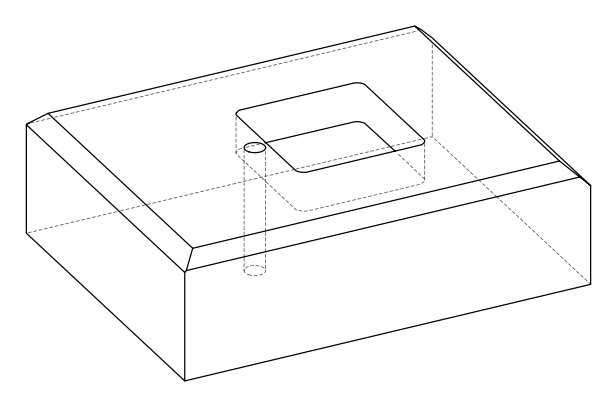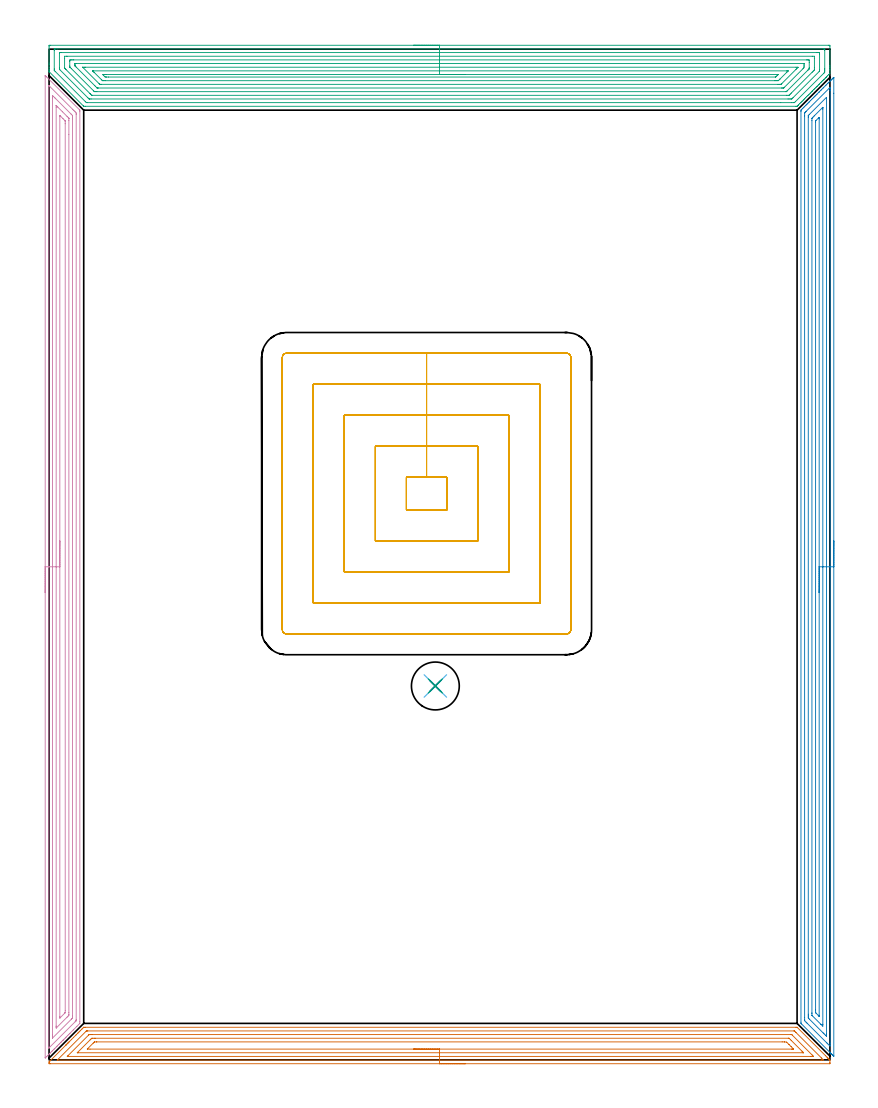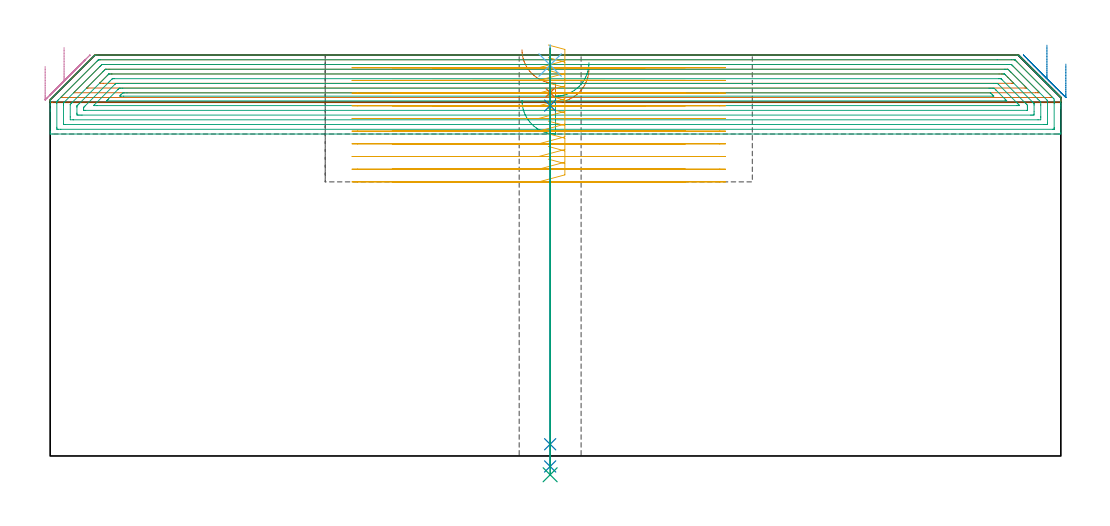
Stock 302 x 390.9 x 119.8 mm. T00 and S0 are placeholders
(PLAN: 9 operations, 5 tool changes, 91.4 min)
(1 AREA_MILL | FG_CHAMFER_SURFACE | UGT0205_001 | 11.94 min | 30013 mm3)
(2 AREA_MILL_1 | FG_CHAMFER_SURFACE_1 | UGT0205_001 | 14.89 min | 30338 mm3)
(3 AREA_MILL_2 | FG_CHAMFER_SURFACE_2 | UGT0205_001 | 21.5 min | 82936 mm3)
(4 AREA_MILL_3 | FG_CHAMFER_SURFACE_3 | UGT0205_001 | 14.97 min | 32531 mm3)
(5 MILL_RECTANGULAR_POCKET | POCKET_RECTANGULAR_STRAIGHT | NXT0201_012 | Follow Part, ap 4, ae 75% | 26.87 min | 599585 mm3)
(6 SPOT_DRILL | STEP1HOLE | NXT0321_9005460120000 | 0.05 min | 174 mm3)
(7 DRILL_BLIND_HOLE_INTO_CENTER | STEP1HOLE | NXT0301_046 | 0.05 min | 346 mm3)
(8 GUN_DRILL_THROUGH_HOLE | STEP1HOLE | UGT0307_003 | 0.58 min | 4194 mm3)
(9 SPADE_DRILL_TO_ENLARGE_THROUGH_HOLE | STEP1HOLE | UGT0306_009 | 0.51 min | 27423 mm3)
(TOOL UGT0205_001 | Chamfer Mill 20 x 3 x 45 deg. | D20 FL50 Z2)
(TOOL NXT0201_012 | ENDMILL 16mm [2P460-1600-NA 1630] | D16 FL38 Z6)
(TOOL NXT0321_9005460120000 | NC Spot Drill, 142deg, 12mm, Carbide, Uncoated | D12 PA142 FL30 Z2)
(TOOL NXT0301_046 | Carbide Drill 7.5mm [860.1-0750-038A1-MM 2214] | D7.5 PA140 FL53 Z2)
(TOOL UGT0307_003 | Gun Drill 7 mm | D7 PA130 FL24 Z1)
(TOOL UGT0306_009 | Spade Drill 18.5mm | D18.5 PA132 FL10 Z2)
(OP 1 AREA_MILL)
G17 G21 G94 G90
T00 M6
G54
G17 G0 G90 X160.992 Y-1.5 S1061 M3
G43 Z129.8 H0
Z115.7
G94 G1 X160.954 Z114.829 F250.
X160.84 Z113.964
X160.651 Z113.112
X160.389 Z112.28
X160.055 Z111.474
X159.652 Z110.7
X159.183 Z109.965
X158.652 Z109.272
X158.063 Z108.629
X157.42 Z108.04
X156.727 Z107.509
X155.992 Z107.04
X155.218 Z106.637
X154.412 Z106.303
X153.58 Z106.041
X152.728 Z105.852
X151.863 Z105.738
X150.992 Z105.7
X0.591 Y-1.499 Z105.701
X0.045 Y-1.498 Z105.702
X-0.006 Y-1.492 Z105.708
X-0.001 Y-0.842 Z106.358
X0.001 Y-0.833 Z106.367
X0.01 Y-0.793 Z106.406
X0.183 Y-0.616 Z106.58
X0.293 Y-0.506 Z106.692
X0.521 Y-0.279 Z106.921
X6.453 Y5.653 Z112.852
X6.496 Y5.697 Z112.894
X6.541 Y5.742 Z112.941
X6.742 Y5.943 Z113.142
X6.789 Y5.99 Z113.187
X6.839 Y6.039 Z113.238
X7.032 Y6.233 Z113.432
X7.083 Y6.284 Z113.481
X7.136 Y6.337 Z113.536
X7.322 Y6.523 Z113.722
X7.376 Y6.578 Z113.774
X7.434 Y6.634 Z113.833
X7.612 Y6.812 Z114.011
X7.67 Y6.871 Z114.068
X7.965 Y7.165 Z114.365
X8.624 Y7.824 Z115.023
X9.516 Y8.717 Z115.916
X10.409 Y9.609 Z116.809
X11.194 Y10.395 Z117.593
X11.302 Y10.503 Z117.7
X11.64 Y10.84 Z118.04
X11.847 Y11.048 Z118.247
X12.075 Y11.276 Z118.474
X12.194 Y11.396 Z118.592
X12.57 Y11.769 Z118.969
X12.706 Y11.906 Z119.106
X12.956 Y12.157 Z119.355
X13.221 Y12.422 Z119.62
X13.399 Y12.597 Z119.796
X13.404 Y12.601
X13.491 Y12.6 Z119.797
X13.979 Z119.8
X288.897
X289.299 Y12.597 Z119.797
X289.303
X300.316 Y1.586 Z108.782
X300.887 Y1.013 Z108.213
X301.095 Y0.806 Z108.004
X301.197 Y0.705 Z107.901
X301.293 Y0.608 Z107.807
X301.393 Y0.508 Z107.707
X301.49 Y0.412 Z107.608
X301.583 Y0.318 Z107.517
X301.69 Y0.21 Z107.41
X301.784 Y0.118 Z107.314
X301.872 Y0.028 Z107.227
X301.988 Y-0.089 Z107.11
X301.999 Y-0.105 Z107.093
X302. Y-1.057 Z106.143
Y-1.303 Z105.897
X301.99 Y-1.493 Z105.705
X301.95 Y-1.5 Z105.7
X150.992
Y-0.085 Z107.115
X3.268
X3.175 Y-0.083 Z107.117
X3.172 Y-0.081 Z107.119
X3.171 Y-0.08 Z107.12
X14.343 Y11.092 Z118.292
X14.4 Y11.144 Z118.344
X14.432 Y11.171 Z118.371
X14.473 Y11.179 Z118.379
X14.872 Y11.185 Z118.385
X14.963
X288.096
X288.195 Y11.182 Z118.382
X288.241 Y11.179 Z118.379
X288.284 Y11.155 Z118.355
X288.387 Y11.057 Z118.257
X288.732 Y10.718 Z117.918
X288.896 Y10.554 Z117.754
X298.735 Y0.715 Z107.915
X299.509 Y-0.079 Z107.121
X298.715 Y-0.085 Z107.115
X298.624 Y-0.086 Z107.114
X150.992 Y-0.085 Z107.115
Y1.329 Z108.529
X7.099
X7.075 Y1.33 Z108.53
X7.061 Y1.332 Z108.532
X7.049 Y1.335 Z108.535
X7.055 Y1.347 Z108.547
X7.066 Y1.362 Z108.562
X7.286 Y1.586 Z108.786
X15.214 Y9.514 Z116.714
X15.398 Y9.695 Z116.895
X15.453 Y9.745 Z116.945
X15.474 Y9.763 Z116.963
X15.51 Y9.765 Z116.965
X15.765 Y9.769 Z116.969
X16.397 Y9.771 Z116.971
X16.657
X286.851
X287.111 Y9.769 Z116.969
X287.197 Y9.766 Z116.966
X287.225 Y9.764 Z116.964
X287.248 Y9.745 Z116.945
X287.298 Y9.699 Z116.899
X287.486 Y9.514 Z116.714
X295.145 Y1.855 Z109.055
X295.407 Y1.586 Z108.786
X295.648 Y1.335 Z108.535
X295.403 Y1.331 Z108.531
X295.145 Y1.33 Z108.53
X294.513 Y1.329 Z108.529
X150.992
Y2.743 Z109.943
X11.302 Y2.744 Z109.944
X11.02 Y2.745 Z109.945
X10.93 Y2.749 Z109.949
X10.912 Y2.75 Z109.95
X10.919 Y2.762 Z109.962
X10.938 Y2.787 Z109.987
X10.957 Y2.807 Z110.007
X11.067 Y2.919 Z110.119
X15.901 Y7.752 Z114.952
X16.278 Y8.126 Z115.326
X16.407 Y8.252 Z115.452
X16.509 Y8.349 Z115.549
X16.657 Y8.352 Z115.552
X16.939 Y8.355 Z115.555
X17.55 Y8.357 Z115.557
X17.829
X285.912
X286.065 Y8.355 Z115.555
X286.141 Y8.353 Z115.553
X286.176 Y8.35 Z115.55
X286.219 Y8.323 Z115.523
X286.797 Y7.752 Z114.952
X287.111 Y7.44 Z114.64
X291.203 Y3.348 Z110.548
X291.574 Y2.975 Z110.175
X291.776 Y2.765 Z109.965
X291.79 Y2.749 Z109.949
X291.773 Y2.747 Z109.947
X291.707 Y2.745 Z109.945
X291.574 Y2.743 Z109.943
X291.295
X150.992
Y4.157 Z111.357
X15.837
X14.943 Y4.158 Z111.358
X14.872 Y4.16 Z111.36
X14.802 Y4.164 Z111.364
X14.777 Y4.168 Z111.368
X14.808 Y4.205 Z111.405
X14.828 Y4.229 Z111.429
X17.066 Y6.467 Z113.667
X17.474 Y6.871 Z114.071
X17.514 Y6.907 Z114.107
X17.55 Y6.936 Z114.136
X18.37 Y6.943 Z114.143
X18.442
X283.541
X284.365 Y6.939 Z114.139
X284.433 Y6.936 Z114.136
X285.219 Y6.871 Z114.071
X285.326 Y6.77 Z113.97
X286.111 Y5.99 Z113.19
X286.219 Y5.883 Z113.083
X286.993 Y5.11 Z112.31
X287.873 Y4.229 Z111.429
X287.922 Y4.178 Z111.378
X287.933 Y4.165 Z111.365
X287.887 Y4.162 Z111.362
X287.693 Y4.159 Z111.359
X287.402 Y4.157 Z111.357
X287.257
X150.992
X150.12 Z111.395
X149.255 Z111.509
X148.403 Z111.698
X147.571 Z111.96
X146.765 Z112.294
X145.992 Z112.697
X145.256 Z113.166
X144.564 Z113.697
X143.921 Z114.286
X143.331 Z114.929
X142.8 Z115.621
X142.331 Z116.357
X141.929 Z117.131
X141.595 Z117.937
X141.332 Z118.769
X141.144 Z119.621
X141.03 Z120.486
X140.992 Z121.357
G0 Z129.8
M5
M2
(OP 2 AREA_MILL_1)
G17 G21 G94 G90
T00 M6
G54
G17 G0 G90 X303.5 Y200.7 S1061 M3
G43 Z129.8 H0
Z117.1
G94 G1 Y200.662 Z116.228 F250.
Y200.548 Z115.364
Y200.359 Z114.512
Y200.097 Z113.68
Y199.763 Z112.874
Y199.36 Z112.1
Y198.891 Z111.364
Y198.36 Z110.672
Y197.771 Z110.029
Y197.128 Z109.44
Y196.436 Z108.908
Y195.7 Z108.44
Y194.926 Z108.037
Y194.12 Z107.703
Y193.288 Z107.441
Y192.436 Z107.252
Y191.572 Z107.138
Y190.7 Z107.1
Y1.65
X303.494 Y1.433 Z107.104
X303.492 Y1.419 Z107.106
X303.466 Y1.433 Z107.132
X303.117 Y1.783 Z107.483
X302.933 Y1.965 Z107.663
X302.87 Y2.03 Z107.729
X302.7 Y2.199 Z107.899
X302.637 Y2.262 Z107.96
X302.572 Y2.328 Z108.027
X302.405 Y2.494 Z108.194
X302.34 Y2.558 Z108.257
X302.274 Y2.626 Z108.325
X302.11 Y2.789 Z108.489
X302.043 Y2.855 Z108.553
X290.994 Y13.905 Z119.605
X290.864 Y14.037 Z119.734
X290.806 Y14.099 Z119.792
X290.8 Y14.548 Z119.8
Y366.852
X290.807 Y367.301 Z119.792
X290.862 Y367.363 Z119.737
X291.367 Y367.869 Z119.229
X291.723 Y368.223 Z118.877
X291.904 Y368.404 Z118.696
X292.139 Y368.64 Z118.459
X292.257 Y368.759 Z118.339
X292.599 Y369.099 Z118.001
X292.807 Y369.307 Z117.793
X293.034 Y369.535 Z117.565
X293.146 Y369.648 Z117.45
X293.476 Y369.976 Z117.124
X293.71 Y370.21 Z116.89
X293.928 Y370.429 Z116.67
X294.036 Y370.538 Z116.56
X294.481 Y370.981 Z116.119
X294.926 Y371.428 Z115.67
X295.371 Y371.871 Z115.229
X295.815 Y372.317 Z114.781
X296.26 Y372.761 Z114.339
X296.705 Y373.207 Z113.891
X296.909 Y373.409 Z113.69
X296.982 Y373.482 Z113.618
X297.595 Y374.097 Z113.001
X297.803 Y374.303 Z112.796
X297.858 Y374.359 Z112.741
X298.485 Y374.986 Z112.112
X298.697 Y375.198 Z111.902
X298.735 Y375.235 Z111.865
X299.374 Y375.876 Z111.222
X299.611 Y376.111 Z110.989
X300.264 Y376.766 Z110.332
X300.486 Y376.986 Z110.114
X301.154 Y377.655 Z109.443
X301.364 Y377.864 Z109.236
X302.043 Y378.545 Z108.553
X302.11 Y378.611 Z108.489
X302.274 Y378.774 Z108.325
X302.34 Y378.842 Z108.257
X302.405 Y378.906 Z108.194
X302.572 Y379.072 Z108.027
X302.637 Y379.138 Z107.96
X302.701 Y379.201 Z107.898
X302.87 Y379.37 Z107.729
X302.933 Y379.435 Z107.663
X303.117 Y379.618 Z107.482
X303.168 Y379.668 Z107.432
X303.378 Y379.879 Z107.22
X303.47 Y379.967 Z107.128
X303.494 Y379.983 Z107.103
X303.499 Y379.967 Z107.099
X303.5 Y379.75 Z107.1
Y373.842
Y190.7
X302.086 Z108.514
Y6.458
X302.082 Y5.606 Z108.518
X302.08 Y5.57 Z108.52
X302.043 Y5.318 Z108.557
X301.748 Y5.606 Z108.852
X301.154 Y6.197 Z109.446
X300.849 Y6.5 Z109.751
X293.146 Y14.204 Z117.454
X292.804 Y14.548 Z117.796
X292.257 Y15.105 Z118.343
X292.22 Y15.442 Z118.38
X292.217 Y15.482 Z118.383
X292.214 Y16.336 Z118.386
Y16.379
Y365.106
X292.218 Y365.958 Z118.382
X292.22 Y365.995 Z118.38
X292.257 Y366.295 Z118.343
X292.531 Y366.576 Z118.069
X292.802 Y366.852 Z117.798
X301.744 Y375.794 Z108.856
X301.897 Y375.941 Z108.703
X302.043 Y376.082 Z108.557
X302.079 Y375.794 Z108.521
X302.082 Y375.755 Z108.518
X302.086 Y374.9 Z108.514
Y374.857
Y190.7
X300.672 Z109.928
X300.671 Y10.077 Z109.929
X300.67 Y9.669 Z109.93
X300.666 Y9.183 Z109.934
X300.665 Y9.152 Z109.935
X300.624 Y9.183 Z109.976
X300.264 Y9.537 Z110.336
X299.722 Y10.077 Z110.878
X299.374 Y10.425 Z111.226
X294.036 Y15.764 Z116.564
X293.751 Y16.052 Z116.849
X293.681 Y16.126 Z116.919
X293.648 Y16.163 Z116.952
X293.635 Y16.202 Z116.965
X293.633 Y16.336 Z116.967
X293.63 Y16.745 Z116.97
X293.629 Y17.23 Z116.971
X293.628 Y17.64 Z116.972
X293.629 Y364.579 Z116.971
X293.631 Y365.064 Z116.969
X293.633 Y365.166 Z116.967
X293.635 Y365.213 Z116.965
X293.659 Y365.248 Z116.941
X293.754 Y365.347 Z116.846
X294.036 Y365.636 Z116.564
X300.616 Y372.217 Z109.984
X300.636 Y372.235 Z109.964
X300.65 Y372.244 Z109.95
X300.665 Y372.252 Z109.935
X300.668 Y372.237 Z109.932
X300.669 Y372.217 Z109.931
X300.671 Y371.981 Z109.929
X300.672 Y371.807 Z109.928
Y190.7
X299.257 Z111.343
Y13.772
X299.256 Y13.654 Z111.344
X299.25 Y13.012 Z111.35
X298.596 Y13.654 Z112.004
X298.485 Y13.764 Z112.115
X295.218 Y17.031 Z115.382
X295.119 Y17.133 Z115.481
X295.071 Y17.185 Z115.529
X295.05 Y17.211 Z115.55
X295.049 Y17.23 Z115.551
X295.043 Y18.007 Z115.557
Y18.125
Y363.275
X295.048 Y364.047 Z115.552
X295.05 Y364.169 Z115.55
X295.424 Y364.563 Z115.176
X295.912 Y365.064 Z114.688
X299.059 Y368.21 Z111.541
X299.135 Y368.286 Z111.465
X299.2 Y368.348 Z111.4
X299.245 Y368.388 Z111.355
X299.25 Y368.389 Z111.35
X299.252 Y368.385 Z111.348
X299.254 Y368.344 Z111.346
X299.257 Y367.864 Z111.343
Y367.746
Y190.7
X297.843 Z112.757
Y17.23
X297.841 Y16.983 Z112.759
X297.839 Y16.899 Z112.761
X297.838 Y16.882 Z112.762
X297.808 Y16.903 Z112.792
X297.723 Y16.981 Z112.877
X297.595 Y17.105 Z113.005
X297.468 Y17.23 Z113.132
X296.705 Y17.995 Z113.895
X296.58 Y18.125 Z114.02
X296.464 Y18.254 Z114.136
X296.462 Y18.37 Z114.138
X296.458 Y19.019 Z114.142
X296.457 Y19.268 Z114.143
Y362.63
X296.459 Y362.953 Z114.141
X296.462 Y363.113 Z114.138
X296.464 Y363.149 Z114.136
X296.493 Y363.184 Z114.107
X296.575 Y363.275 Z114.025
X297.595 Y364.296 Z113.005
X297.659 Y364.358 Z112.941
X297.787 Y364.477 Z112.813
X297.837 Y364.518 Z112.763
X297.839 Y364.489 Z112.761
X297.841 Y364.419 Z112.759
X297.843 Y364.169 Z112.757
Y363.92
Y190.7
Y189.828 Z112.795
Y188.963 Z112.909
Y188.112 Z113.098
Y187.28 Z113.36
Y186.474 Z113.694
Y185.7 Z114.097
Y184.964 Z114.565
Y184.272 Z115.096
Y183.629 Z115.686
Y183.04 Z116.329
Y182.508 Z117.021
Y182.04 Z117.757
Y181.637 Z118.531
Y181.303 Z119.337
Y181.041 Z120.169
Y180.852 Z121.02
Y180.738 Z121.885
Y180.7 Z122.757
G0 Z129.8
M5
M2
(OP 3 AREA_MILL_2)
G17 G21 G94 G90
T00 M6
G54
G17 G0 G90 X141. Y392.4 S1061 M3
G43 Z129.8 H0
Z106.2
G94 G1 X141.038 Z105.328 F250.
X141.152 Z104.464
X141.341 Z103.612
X141.603 Z102.78
X141.937 Z101.974
X142.34 Z101.2
X142.808 Z100.464
X143.34 Z99.772
X143.929 Z99.129
X144.572 Z98.54
X145.264 Z98.009
X146. Z97.54
X146.774 Z97.137
X147.58 Z96.803
X148.412 Z96.541
X149.264 Z96.352
X150.128 Z96.238
X151. Z96.2
X301.393
X301.664 Y392.397 Z96.202
X301.99 Y392.392 Z96.206
X302. Y392.06 Z96.537
Y384.623 Z103.971
Y384.05 Z104.547
Y383.729 Z104.867
Y383.156 Z105.44
Y382.835 Z105.76
Y381.5 Z107.1
X301.548 Y381.047 Z107.55
X301.087 Y380.587 Z108.012
X300.655 Y380.153 Z108.444
X300.501 Y380. Z108.599
X300.214 Y379.714 Z108.885
X299.761 Y379.259 Z109.338
X299.608 Y379.108 Z109.491
X299.316 Y378.816 Z109.784
X298.867 Y378.365 Z110.231
X298.716 Y378.215 Z110.384
X298.418 Y377.918 Z110.682
X297.973 Y377.471 Z111.125
X297.823 Y377.323 Z111.276
X297.528 Y377.028 Z111.572
X297.079 Y376.577 Z112.019
X296.931 Y376.43 Z112.169
X296.639 Y376.139 Z112.461
X296.185 Y375.683 Z112.913
X296.038 Y375.537 Z113.061
X295.741 Y375.241 Z113.359
X295.291 Y374.79 Z113.807
X295.145 Y374.645 Z113.954
X294.842 Y374.343 Z114.257
X294.397 Y373.896 Z114.701
X293.928 Y373.428 Z115.172
X293.503 Y373.002 Z115.595
X293.03 Y372.53 Z116.07
X292.609 Y372.108 Z116.489
X292.132 Y371.632 Z116.968
X291.716 Y371.214 Z117.383
X291.234 Y370.734 Z117.866
X290.822 Y370.32 Z118.276
X290.336 Y369.836 Z118.764
X289.928 Y369.426 Z119.17
X289.79 Y369.29 Z119.309
X289.678 Y369.177 Z119.421
X289.391 Y368.892 Z119.706
X289.302 Y368.806 Z119.792
X288.898 Y368.8 Z119.8
X13.995
X13.405 Y368.799 Z119.784
X13.249 Y368.95 Z119.647
X0.128 Y382.071 Z106.527
X0.065 Y382.132 Z106.462
X0.01 Y382.198 Z106.393
X0.001 Y382.259 Z106.332
X0. Y382.709 Z105.89
Y383.086 Z105.513
Y383.729 Z104.866
Y384.944 Z103.653
Y385.517 Z103.078
X0.001 Y391.774 Z96.823
X0.003 Y392.378 Z96.219
X0.007 Y392.391 Z96.206
X0.607 Y392.4 Z96.2
X151.
Y390.986 Z97.614
X299.608
X299.714 Y390.985 Z97.615
X299.924 Y390.981 Z97.619
X299.98 Y390.979 Z97.621
X299.99 Y390.968 Z97.632
X299.994 Y390.936 Z97.664
X299.997 Y390.88 Z97.72
X300. Y390.488 Z98.112
Y383.336 Z105.264
X299.998 Y382.835 Z105.765
X299.995 Y382.447 Z106.153
X299.981 Y381.941 Z106.659
X299.797 Y381.752 Z106.848
X299.608 Y381.559 Z107.041
X288.634 Y370.584 Z118.016
X288.367 Y370.32 Z118.28
X288.292 Y370.25 Z118.35
X288.265 Y370.227 Z118.373
X288.215 Y370.221 Z118.379
X288.108 Y370.217 Z118.383
X288.005 Y370.215 Z118.385
X287.218 Y370.214 Z118.386
X282.965
X14.887
X14.782 Y370.215 Z118.385
X14.571 Y370.219 Z118.381
X14.439 Y370.222 Z118.378
X14.404 Y370.253 Z118.347
X14.333 Y370.32 Z118.28
X13.995 Y370.655 Z117.945
X2.392 Y382.258 Z106.342
X2.108 Y382.548 Z106.052
X2.04 Y382.622 Z105.978
X2.01 Y382.658 Z105.942
X2.007 Y382.704 Z105.896
X2.003 Y382.835 Z105.765
X2. Y383.227 Z105.373
X2.001 Y390.377 Z98.223
X2.008 Y390.88 Z97.72
X2.01 Y390.972 Z97.628
X2.181 Y390.98 Z97.62
X2.288 Y390.984 Z97.616
X2.392 Y390.985 Z97.615
X3.179 Y390.986 Z97.614
X151.
Y389.572 Z99.028
X296.931 Y389.571 Z99.029
X297.345
X297.823 Y389.567 Z99.033
X297.973 Y389.565 Z99.035
X297.99 Y389.269 Z99.331
X297.997 Y389.092 Z99.508
X298. Y388.916 Z99.684
X297.999 Y382.835 Z105.765
X297.998 Y382.659 Z105.941
X297.99 Y382.481 Z106.119
X297.98 Y382.391 Z106.209
X297.94 Y382.347 Z106.253
X297.823 Y382.223 Z106.377
X287.708 Y372.108 Z116.492
X287.409 Y371.811 Z116.789
X287.307 Y371.712 Z116.888
X287.227 Y371.638 Z116.962
X287.113 Y371.635 Z116.965
X286.697 Y371.63 Z116.97
X286.22 Y371.629 Z116.971
X285.806 Y371.628 Z116.972
X16.258 Y371.629 Z116.971
X15.78 Y371.63 Z116.97
X15.621 Y371.632 Z116.968
X15.497 Y371.635 Z116.965
X15.394 Y371.718 Z116.882
X14.993 Y372.108 Z116.492
X14.887 Y372.212 Z116.388
X4.177 Y382.922 Z105.678
X4.078 Y383.024 Z105.576
X4.031 Y383.075 Z105.525
X4.011 Y383.1 Z105.5
X4.007 Y383.197 Z105.403
X4.001 Y383.552 Z105.048
X4. Y383.729 Z104.871
X4.001 Y389.269 Z99.331
X4.005 Y389.446 Z99.154
X4.01 Y389.559 Z99.041
X4.059 Y389.564 Z99.036
X4.177 Y389.567 Z99.033
X4.592 Y389.571 Z99.029
X151. Y389.572 Z99.028
Y388.157 Z100.443
X295.187
X295.987 Y388.15 Z100.45
X296. Y387.343 Z101.257
Y387.304 Z101.296
Y383.729 Z104.871
X295.992 Y382.881 Z105.719
X295.976 Y382.835 Z105.765
X295.563 Y382.416 Z106.184
X295.145 Y381.994 Z106.606
X287.047 Y373.896 Z114.704
X286.632 Y373.483 Z115.117
X286.22 Y373.078 Z115.522
X286.173 Y373.048 Z115.552
X285.328 Y373.043 Z115.557
X285.287
X16.672
X16.63 Y373.044 Z115.556
X16.53 Y373.049 Z115.551
X16.167 Y373.394 Z115.206
X15.908 Y373.643 Z114.957
X15.78 Y373.769 Z114.831
X6.573 Y382.976 Z105.624
X6.291 Y383.262 Z105.339
X6.107 Y383.454 Z105.146
X6.01 Y383.559 Z105.041
X6.007 Y383.584 Z105.016
X6. Y383.69 Z104.91
Y387.304 Z101.296
X6.01 Y388.15 Z100.45
X6.855 Y388.157 Z100.443
X6.896
X151.
Y386.743 Z101.857
X293.029 Y386.742 Z101.858
X293.36 Y386.74 Z101.86
X293.686 Y386.736 Z101.864
X293.99 Y386.724 Z101.876
X293.994 Y386.41 Z102.19
X293.999 Y385.771 Z102.829
Y383.729 Z104.871
X293.994 Y383.409 Z105.191
X293.99 Y383.329 Z105.271
X293.985 Y383.295 Z105.305
X293.966 Y383.272 Z105.328
X293.893 Y383.195 Z105.405
X293.536 Y382.835 Z105.765
X293.448 Y382.747 Z105.853
X285.409 Y374.708 Z113.892
X285.328 Y374.627 Z113.973
X285.174 Y374.484 Z114.116
X285.148 Y374.464 Z114.136
X285.117 Y374.461 Z114.139
X285.047 Y374.459 Z114.141
X284.767 Y374.457 Z114.143
X18.458
X17.896 Y374.458 Z114.142
X17.565 Y374.462 Z114.138
X17.548 Y374.464 Z114.136
X17.526 Y374.481 Z114.119
X17.478 Y374.523 Z114.077
X17.388 Y374.611 Z113.989
X17.209 Y374.79 Z113.81
X8.64 Y383.358 Z105.242
X8.271 Y383.729 Z104.871
X8.149 Y383.854 Z104.746
X8.055 Y383.955 Z104.645
X8.01 Y384.011 Z104.589
X8.008 Y384.049 Z104.551
X8.001 Y384.368 Z104.232
Y386.156 Z102.444
X8.004 Y386.41 Z102.19
X8.01 Y386.724 Z101.876
X8.314 Y386.736 Z101.864
X8.64 Y386.739 Z101.861
X9.201 Y386.743 Z101.857
X9.532
X151.
Y385.329 Z103.271
X291.763
X291.936 Y385.326 Z103.274
X291.977 Y385.324 Z103.276
X291.99 Y385.322 Z103.278
X291.993 Y385.309 Z103.291
X291.997 Y385.272 Z103.328
X291.999 Y385.092 Z103.508
X291.997 Y384.623 Z103.977
X291.992 Y384.205 Z104.395
X291.971 Y383.729 Z104.871
X291.776 Y383.528 Z105.072
X291.575 Y383.324 Z105.276
X284.435 Y376.183 Z112.417
X284.182 Y375.937 Z112.663
X284.135 Y375.895 Z112.705
X284.111 Y375.878 Z112.722
X284.071 Y375.876 Z112.724
X283.895 Y375.873 Z112.727
X283.542 Y375.871 Z112.729
X283.355
X19.163
X18.81 Y375.873 Z112.727
X18.634 Y375.876 Z112.724
X18.594 Y375.878 Z112.722
X18.549 Y375.911 Z112.689
X18.458 Y375.995 Z112.605
X17.871 Y376.577 Z112.023
X17.565 Y376.882 Z111.718
X10.425 Y384.023 Z104.577
X10.128 Y384.324 Z104.276
X10.055 Y384.4 Z104.2
X10.022 Y384.438 Z104.162
X10.01 Y384.482 Z104.118
X10.007 Y384.623 Z103.977
X10.001 Y385.047 Z103.553
X10.005 Y385.19 Z103.41
X10.01 Y385.302 Z103.298
X10.015 Y385.323 Z103.277
X10.029 Y385.325 Z103.275
X10.072 Y385.326 Z103.274
X10.425 Y385.329 Z103.271
X10.612
X151.
Y383.915 Z104.685
X288.898 Y383.914 Z104.686
X289.609 Y383.91 Z104.69
X289.631 Y383.908 Z104.692
X289.655 Y383.864 Z104.736
X289.525 Y383.729 Z104.871
X289.213 Y383.413 Z105.187
X288.898 Y383.095 Z105.505
X283.408 Y377.606 Z110.994
X283.273 Y377.471 Z111.129
X283.144 Y377.349 Z111.251
X283.097 Y377.306 Z111.294
X283.071 Y377.292 Z111.308
X283.021 Y377.29 Z111.31
X282.834 Y377.287 Z111.313
X282.65 Y377.286 Z111.314
X281.943 Y377.285 Z111.315
X20.243 Y377.286 Z111.314
X20.057 Y377.287 Z111.313
X19.686 Y377.292 Z111.308
X19.61 Y377.299 Z111.301
X19.584 Y377.321 Z111.279
X19.53 Y377.37 Z111.23
X19.426 Y377.471 Z111.129
X19.35 Y377.547 Z111.053
X13.169 Y383.729 Z104.871
X13.102 Y383.797 Z104.803
X13.009 Y383.9 Z104.7
X13.024 Y383.908 Z104.692
X13.033 Y383.911 Z104.689
X13.102 Y383.913 Z104.687
X13.809 Y383.915 Z104.685
X13.995
X151.
Y382.5 Z106.1
X285.328
X285.664 Y382.498 Z106.102
X285.773 Y382.494 Z106.106
X285.832 Y382.49 Z106.11
X285.791 Y382.443 Z106.157
X285.756 Y382.406 Z106.194
X285.525 Y382.172 Z106.428
X285.328 Y381.974 Z106.626
X282.65 Y379.296 Z109.304
X282.612 Y379.259 Z109.341
X282.179 Y378.837 Z109.763
X282.032 Y378.706 Z109.894
X281.757 Y378.703 Z109.897
X281.422 Y378.701 Z109.899
X280.865 Y378.7 Z109.9
X280.531 Y378.699 Z109.901
X21.694 Y378.7 Z109.9
X21.135 Y378.701 Z109.899
X20.797 Y378.703 Z109.897
X20.667 Y378.706 Z109.894
X20.404 Y378.952 Z109.648
X20.243 Y379.106 Z109.494
X17.406 Y381.941 Z106.659
X17.248 Y382.102 Z106.498
X16.932 Y382.426 Z106.174
X16.867 Y382.495 Z106.105
X16.879 Y382.497 Z106.103
X16.927 Y382.499 Z106.101
X17.007 Y382.5 Z106.1
X151.
Y381.086 Z107.514
X281.757
X281.797 Y381.085 Z107.515
X281.874 Y381.08 Z107.52
X281.966 Y381.073 Z107.527
X281.944 Y381.047 Z107.553
X281.853 Y380.951 Z107.649
X281.757 Y380.854 Z107.746
X281.406 Y380.505 Z108.095
X281.048 Y380.153 Z108.447
X281.013 Y380.122 Z108.478
X280.943 Y380.117 Z108.483
X280.903 Y380.114 Z108.486
X22.96
X22.065 Y380.116 Z108.484
X22.028 Y380.118 Z108.482
X21.655 Y380.153 Z108.447
X21.135 Y380.667 Z107.933
X20.761 Y381.047 Z107.553
X21.1 Y381.082 Z107.518
X21.135 Y381.083 Z107.517
X21.989 Y381.086 Z107.514
X151.
X151.872 Z107.552
X152.736 Z107.666
X153.588 Z107.854
X154.42 Z108.117
X155.226 Z108.451
X156. Z108.853
X156.736 Z109.322
X157.428 Z109.853
X158.071 Z110.443
X158.66 Z111.086
X159.192 Z111.778
X159.66 Z112.514
X160.063 Z113.288
X160.397 Z114.094
X160.659 Z114.926
X160.848 Z115.777
X160.962 Z116.642
X161. Z117.514
G0 Z129.8
M5
M2
(OP 4 AREA_MILL_3)
G17 G21 G94 G90
T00 M6
G54
G17 G0 G90 X-1.5 Y180.7 S1061 M3
G43 Z129.8 H0
Z116.4
G94 G1 Y180.738 Z115.528 F250.
Y180.852 Z114.663
Y181.041 Z113.812
Y181.303 Z112.98
Y181.637 Z112.174
Y182.04 Z111.4
Y182.508 Z110.664
Y183.04 Z109.972
Y183.629 Z109.329
Y184.272 Z108.739
Y184.964 Z108.208
Y185.7 Z107.74
Y186.474 Z107.337
Y187.28 Z107.003
Y188.112 Z106.741
Y188.964 Z106.552
Y189.828 Z106.438
Y190.7 Z106.4
Y380.421
X-1.495 Y380.678 Z106.404
X-1.494 Y380.682 Z106.405
X-1.478 Y380.678 Z106.422
X-1.326 Y380.526 Z106.574
X-0.996 Y380.198 Z106.9
X11.841 Y367.359 Z119.741
X11.907 Y367.3 Z119.791
X11.9 Y366.691 Z119.8
Y14.717
X11.899 Y14.094 Z119.785
X11.841 Y14.041 Z119.741
X11.839 Y14.039 Z119.738
X10.731 Y12.931 Z118.63
X9.391 Y11.591 Z117.29
X8.052 Y10.251 Z115.95
X7.604 Y9.804 Z115.503
X7.158 Y9.357 Z115.056
X6.606 Y8.805 Z114.505
X6.38 Y8.579 Z114.277
X6.265 Y8.464 Z114.163
X5.736 Y7.936 Z113.635
X5.495 Y7.693 Z113.392
X5.372 Y7.571 Z113.269
X4.867 Y7.067 Z112.766
X4.61 Y6.808 Z112.506
X4.479 Y6.677 Z112.376
X3.998 Y6.198 Z111.898
X3.725 Y5.923 Z111.621
X3.137 Y5.337 Z111.037
X2.839 Y5.037 Z110.735
X2.249 Y4.449 Z110.149
X1.954 Y4.152 Z109.849
X1.351 Y3.551 Z109.251
X1.069 Y3.267 Z108.964
X0.391 Y2.591 Z108.291
X0.013 Y2.211 Z107.909
X-0.528 Y1.672 Z107.372
X-0.881 Y1.317 Z107.015
X-1.329 Y0.871 Z106.569
X-1.439 Y0.766 Z106.459
X-1.492 Y0.719 Z106.406
X-1.499 Y0.841 Z106.401
X-1.5 Y0.871 Z106.4
Y190.7
X-0.086 Z107.814
Y376.703
X-0.085 Y376.799 Z107.815
X-0.083 Y376.822 Z107.817
X-0.082 Y376.824 Z107.818
X-0.077 Y376.821 Z107.823
X-0.043 Y376.791 Z107.857
X0.034 Y376.716 Z107.934
X0.241 Y376.509 Z108.141
X9.174 Y367.576 Z117.074
X9.626 Y367.123 Z117.526
X10.06 Y366.683 Z117.96
X10.479 Y366.244 Z118.379
X10.485 Y365.815 Z118.385
X10.486 Y365.79 Z118.386
X10.485 Y15.611 Z118.385
X10.479 Y15.178 Z118.379
X10.471 Y15.133 Z118.371
X10.442 Y15.099 Z118.342
X10.385 Y15.037 Z118.285
X10.29 Y14.94 Z118.19
X10.068 Y14.717 Z117.968
X0.063 Y4.715 Z107.963
X-0.035 Y4.621 Z107.865
X-0.075 Y4.587 Z107.825
X-0.079 Y4.585 Z107.821
X-0.081 Y4.615 Z107.819
X-0.084 Y4.698 Z107.816
X-0.086 Y4.865 Z107.814
Y4.891
Y190.7
X1.328 Z109.228
X1.329 Y372.043 Z109.229
Y372.376
X1.334 Y372.936 Z109.234
X1.335 Y372.948 Z109.235
X1.357 Y372.936 Z109.257
X1.659 Y372.639 Z109.559
X2.258 Y372.043 Z110.158
X2.544 Y371.757 Z110.444
X8.511 Y365.79 Z116.411
X8.741 Y365.556 Z116.641
X9.064 Y365.225 Z116.964
X9.068 Y364.896 Z116.968
X9.07 Y364.564 Z116.97
X9.071 Y364.003 Z116.971
X9.072 Y363.669 Z116.972
X9.071 Y17.064 Z116.971
X9.068 Y16.504 Z116.968
X9.065 Y16.176 Z116.965
X8.741 Y15.842 Z116.641
X8.626 Y15.726 Z116.526
X1.364 Y8.464 Z109.264
X1.35 Y8.455 Z109.25
X1.342 Y8.451 Z109.242
X1.335 Y8.464 Z109.235
X1.334 Y8.493 Z109.234
X1.33 Y8.796 Z109.23
X1.329 Y9.357 Z109.229
X1.328 Y9.691 Z109.228
Y190.7
X2.743 Z110.643
Y368.469
X2.745 Y369.021 Z110.645
X2.747 Y369.082 Z110.647
X2.748 Y369.089 Z110.648
X2.759 Y369.082 Z110.659
X2.806 Y369.039 Z110.706
X2.997 Y368.853 Z110.897
X3.382 Y368.469 Z111.282
X5.169 Y366.683 Z113.069
X6.955 Y364.896 Z114.855
X7.406 Y364.441 Z115.306
X7.624 Y364.218 Z115.524
X7.649 Y364.191 Z115.549
X7.652 Y364.162 Z115.552
X7.655 Y364.102 Z115.555
X7.656 Y364.003 Z115.556
X7.657 Y363.31 Z115.557
Y357.922
Y18.29
X7.656 Y17.599 Z115.556
X7.653 Y17.397 Z115.553
X7.65 Y17.229 Z115.55
X7.55 Y17.11 Z115.45
X7.404 Y16.96 Z115.304
X6.97 Y16.519 Z114.87
X2.961 Y12.51 Z110.861
X2.892 Y12.444 Z110.792
X2.811 Y12.369 Z110.711
X2.75 Y12.315 Z110.65
X2.748 Y12.413 Z110.648
X2.744 Y12.729 Z110.644
X2.743 Y12.931 Z110.643
Y13.065
Y190.7
X4.157 Z112.057
Y364.896
X4.158 Y365.055 Z112.058
X4.162 Y365.214 Z112.062
X4.163 Y365.225 Z112.063
X4.167 Y365.224 Z112.067
X4.2 Y365.197 Z112.1
X4.251 Y365.149 Z112.151
X4.315 Y365.087 Z112.215
X4.506 Y364.896 Z112.406
X5.399 Y364.003 Z113.299
X6.085 Y363.313 Z113.985
X6.185 Y363.208 Z114.085
X6.234 Y363.156 Z114.134
X6.236 Y363.11 Z114.136
X6.24 Y362.954 Z114.14
X6.243 Y362.216 Z114.143
Y362.057
Y19.025
X6.237 Y18.29 Z114.137
X6.236 Y18.255 Z114.136
X6.218 Y18.228 Z114.118
X6.185 Y18.19 Z114.085
X6.085 Y18.085 Z113.985
X4.41 Y16.408 Z112.31
X4.315 Y16.315 Z112.215
X4.218 Y16.224 Z112.118
X4.165 Y16.175 Z112.065
X4.162 Y16.239 Z112.062
X4.159 Y16.344 Z112.059
X4.157 Y16.504 Z112.057
Y16.663
Y190.7
Y191.572 Z112.095
Y192.436 Z112.209
Y193.288 Z112.398
Y194.12 Z112.66
Y194.926 Z112.994
Y195.7 Z113.397
Y196.436 Z113.865
Y197.128 Z114.396
Y197.771 Z114.986
Y198.36 Z115.629
Y198.892 Z116.321
Y199.36 Z117.057
Y199.763 Z117.831
Y200.097 Z118.637
Y200.359 Z119.469
Y200.548 Z120.32
Y200.662 Z121.185
Y200.7 Z122.057
G0 Z129.8
M5
M2
(OP 5 MILL_RECTANGULAR_POCKET)
G17 G21 G94 G90
T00 M6
G54
G17 G0 G90 X148.859 Y212.7 S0 M3
G43 Z129.8 H1
Z122.8
G94 G1 X153.8 Z121.476 F250.
Y225.3 Z118.1
X146. Z116.01
X138.2 F500.
Y212.7
X153.8
Y225.3
X146.
Y237.3
X126.2
Y200.7
X165.8
Y237.3
X146.
Y249.3
X114.2
Y188.7
X177.8
Y249.3
X146.
Y261.3
X102.2
Y176.7
X189.8
Y261.3
X146.
Y273.3
X91.9
G3 X90.2 Y271.6 R1.7
G1 Y166.4
G3 X91.9 Y164.7 R1.7
G1 X200.1
G3 X201.8 Y166.4 R1.7
G1 Y271.6
G3 X200.1 Y273.3 R1.7
G1 X146.
X145.
G0 X148.859 Y212.7 Z119.01
G1 X153.8 Z117.686 F250.
Y225.3 Z114.31
X146. Z112.22
X138.2 F500.
Y212.7
X153.8
Y225.3
X146.
Y237.3
X126.2
Y200.7
X165.8
Y237.3
X146.
Y249.3
X114.2
Y188.7
X177.8
Y249.3
X146.
Y261.3
X102.2
Y176.7
X189.8
Y261.3
X146.
Y273.3
X91.9
G3 X90.2 Y271.6 R1.7
G1 Y166.4
G3 X91.9 Y164.7 R1.7
G1 X200.1
G3 X201.8 Y166.4 R1.7
G1 Y271.6
G3 X200.1 Y273.3 R1.7
G1 X146.
X145.
G0 X148.859 Y212.7 Z115.22
G1 X153.8 Z113.896 F250.
Y225.3 Z110.52
X146. Z108.43
X138.2 F500.
Y212.7
X153.8
Y225.3
X146.
Y237.3
X126.2
Y200.7
X165.8
Y237.3
X146.
Y249.3
X114.2
Y188.7
X177.8
Y249.3
X146.
Y261.3
X102.2
Y176.7
X189.8
Y261.3
X146.
Y273.3
X91.9
G3 X90.2 Y271.6 R1.7
G1 Y166.4
G3 X91.9 Y164.7 R1.7
G1 X200.1
G3 X201.8 Y166.4 R1.7
G1 Y271.6
G3 X200.1 Y273.3 R1.7
G1 X146.
X145.
G0 X148.859 Y212.7 Z111.43
G1 X153.8 Z110.106 F250.
Y225.3 Z106.73
X146. Z104.64
X138.2 F500.
Y212.7
X153.8
Y225.3
X146.
Y237.3
X126.2
Y200.7
X165.8
Y237.3
X146.
Y249.3
X114.2
Y188.7
X177.8
Y249.3
X146.
Y261.3
X102.2
Y176.7
X189.8
Y261.3
X146.
Y273.3
X91.9
G3 X90.2 Y271.6 R1.7
G1 Y166.4
G3 X91.9 Y164.7 R1.7
G1 X200.1
G3 X201.8 Y166.4 R1.7
G1 Y271.6
G3 X200.1 Y273.3 R1.7
G1 X146.
X145.
G0 X148.859 Y212.7 Z107.64
G1 X153.8 Z106.316 F250.
Y225.3 Z102.94
X146. Z100.85
X138.2 F500.
Y212.7
X153.8
Y225.3
X146.
Y237.3
X126.2
Y200.7
X165.8
Y237.3
X146.
Y249.3
X114.2
Y188.7
X177.8
Y249.3
X146.
Y261.3
X102.2
Y176.7
X189.8
Y261.3
X146.
Y273.3
X91.9
G3 X90.2 Y271.6 R1.7
G1 Y166.4
G3 X91.9 Y164.7 R1.7
G1 X200.1
G3 X201.8 Y166.4 R1.7
G1 Y271.6
G3 X200.1 Y273.3 R1.7
G1 X146.
X145.
G0 X148.859 Y212.7 Z103.85
G1 X153.8 Z102.526 F250.
Y225.3 Z99.15
X146. Z97.06
X138.2 F500.
Y212.7
X153.8
Y225.3
X146.
Y237.3
X126.2
Y200.7
X165.8
Y237.3
X146.
Y249.3
X114.2
Y188.7
X177.8
Y249.3
X146.
Y261.3
X102.2
Y176.7
X189.8
Y261.3
X146.
Y273.3
X91.9
G3 X90.2 Y271.6 R1.7
G1 Y166.4
G3 X91.9 Y164.7 R1.7
G1 X200.1
G3 X201.8 Y166.4 R1.7
G1 Y271.6
G3 X200.1 Y273.3 R1.7
G1 X146.
X145.
G0 X148.859 Y212.7 Z100.06
G1 X153.8 Z98.736 F250.
Y225.3 Z95.36
X146. Z93.27
X138.2 F500.
Y212.7
X153.8
Y225.3
X146.
Y237.3
X126.2
Y200.7
X165.8
Y237.3
X146.
Y249.3
X114.2
Y188.7
X177.8
Y249.3
X146.
Y261.3
X102.2
Y176.7
X189.8
Y261.3
X146.
Y273.3
X91.9
G3 X90.2 Y271.6 R1.7
G1 Y166.4
G3 X91.9 Y164.7 R1.7
G1 X200.1
G3 X201.8 Y166.4 R1.7
G1 Y271.6
G3 X200.1 Y273.3 R1.7
G1 X146.
X145.
G0 X148.859 Y212.7 Z96.27
G1 X153.8 Z94.946 F250.
Y225.3 Z91.57
X146. Z89.48
X138.2 F500.
Y212.7
X153.8
Y225.3
X146.
Y237.3
X126.2
Y200.7
X165.8
Y237.3
X146.
Y249.3
X114.2
Y188.7
X177.8
Y249.3
X146.
Y261.3
X102.2
Y176.7
X189.8
Y261.3
X146.
Y273.3
X91.9
G3 X90.2 Y271.6 R1.7
G1 Y166.4
G3 X91.9 Y164.7 R1.7
G1 X200.1
G3 X201.8 Y166.4 R1.7
G1 Y271.6
G3 X200.1 Y273.3 R1.7
G1 X146.
X145.
G0 X148.859 Y212.7 Z92.48
G1 X153.8 Z91.156 F250.
Y225.3 Z87.78
X146. Z85.69
X138.2 F500.
Y212.7
X153.8
Y225.3
X146.
Y237.3
X126.2
Y200.7
X165.8
Y237.3
X146.
Y249.3
X114.2
Y188.7
X177.8
Y249.3
X146.
Y261.3
X102.2
Y176.7
X189.8
Y261.3
X146.
Y273.3
X91.9
G3 X90.2 Y271.6 R1.7
G1 Y166.4
G3 X91.9 Y164.7 R1.7
G1 X200.1
G3 X201.8 Y166.4 R1.7
G1 Y271.6
G3 X200.1 Y273.3 R1.7
G1 X146.
X145.
G0 X148.859 Y212.7 Z88.69
G1 X153.8 Z87.366 F250.
Y225.3 Z83.99
X146. Z81.9
X138.2 F500.
Y212.7
X153.8
Y225.3
X146.
Y237.3
X126.2
Y200.7
X165.8
Y237.3
X146.
Y249.3
X114.2
Y188.7
X177.8
Y249.3
X146.
Y261.3
X102.2
Y176.7
X189.8
Y261.3
X146.
Y273.3
X91.9
G3 X90.2 Y271.6 R1.7
G1 Y166.4
G3 X91.9 Y164.7 R1.7
G1 X200.1
G3 X201.8 Y166.4 R1.7
G1 Y271.6
G3 X200.1 Y273.3 R1.7
G1 X146.
X145.
G0 Z129.8
M5
M2
(OP 6 SPOT_DRILL)
G17 G21 G94 G90
T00 M6
G54
G17 G0 G90 X149.4 Y144.6 S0 M3
G43 Z129.8 H0
G94 G81 G98 Z116.8 F250. R122.8
G80
M5
M2
(OP 7 DRILL_BLIND_HOLE_INTO_CENTER)
G17 G21 G94 G90
T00 M6
G54
G17 G0 G90 X149.4 Y144.6 S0 M3
G43 Z129.8 H1
G94 G81 G98 Z108.55 F250. R121.8
G80
M5
M2
(OP 8 GUN_DRILL_THROUGH_HOLE)
G17 G21 G94 G90
T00 M6
G54
G17 G0 G90 X149.4 Y144.6 M8
G43 Z129.8 H0
Z119.589
S716 M3
G94 G1 Z104.692 F125. M26
G4 X.084
Z3.5 F250.
G4 X.084
Z-3.132 F125.
G4 X.084
M5
M9
G0 Z119.589
Z129.8
M2
(OP 9 SPADE_DRILL_TO_ENLARGE_THROUGH_HOLE)
G17 G21 G94 G90
T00 M6
G54
G17 G0 G90 X149.4 Y144.6 S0 M3
G43 Z129.8 H0
G94 G73 G98 Z-5.618 F250. Q17.917 R121.8
G80
M5
M2
